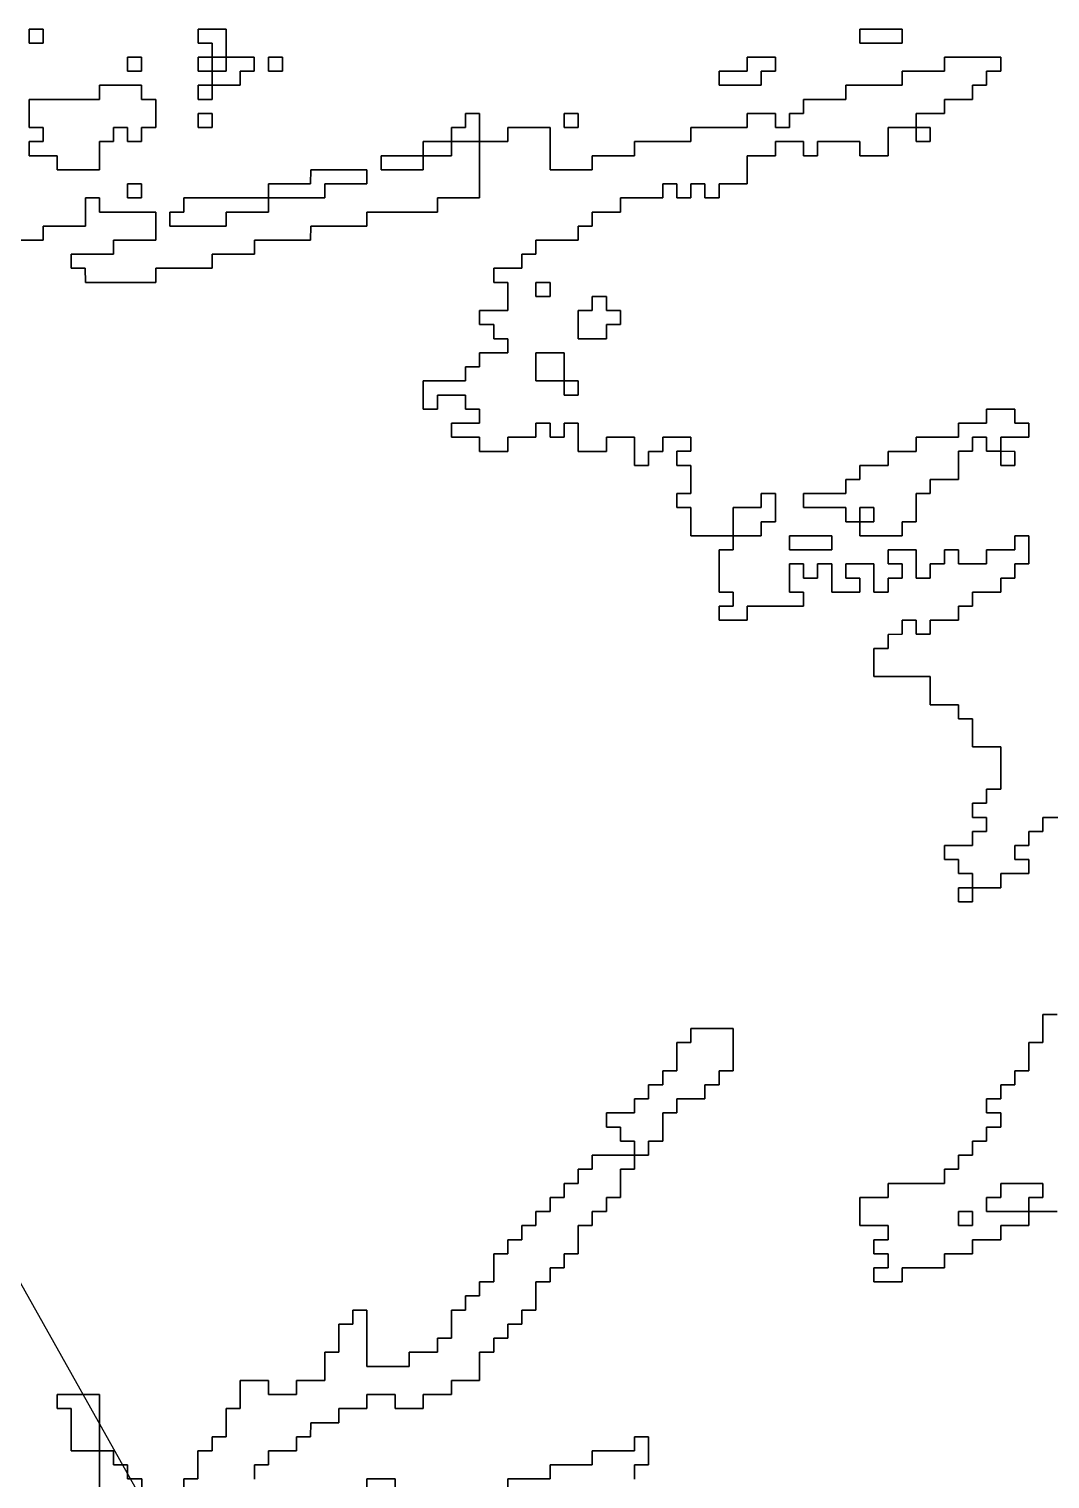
# Model space of a CAD drawing. Header units: metres. Extents: x 553506 to 563855, y 142925 to 150243.
# Drawn here: x 554716 to 554861, y 145668 to 145874 of the extents above; entities that cross this region are included whole.
import ezdxf

# ---------------------------------------------------------------- set-up
doc = ezdxf.new("R2010")
doc.units = ezdxf.units.M
doc.layers.add('C-FLOOD_ZONE_3', color=150, linetype='Continuous')
doc.layers.add('C-WATERWAYS', color=5, linetype='Continuous')

msp = doc.modelspace()

# ---------------------------------------------------------------- linework, layer by layer
at = {"layer": 'C-FLOOD_ZONE_3'}
for points in [[(554716.001, 145872.001), (554717.999, 145872.001), (554717.999, 145873.999), (554716.001, 145873.999), (554716.001, 145872.001)], [(554716.001, 145872.001), (554716.001, 145873.999), (554717.999, 145873.999), (554717.999, 145872.001), (554716.001, 145872.001)], [(554740.001, 145869.999), (554740.001, 145868.001), (554742, 145868), (554742, 145866), (554745.999, 145866.001), (554745.9994, 145868.0006), (554747.999, 145868.001), (554747.999, 145869.999), (554744, 145870), (554743.999, 145873.999), (554740.001, 145873.999), (554740.001, 145872.001), (554742.0006, 145872.0006), (554742, 145870), (554740.001, 145869.999)], [(554740.001, 145873.999), (554743.999, 145873.999), (554744, 145870), (554742, 145870), (554742.0006, 145872.0006), (554740.001, 145872.001), (554740.001, 145873.999)], [(554839.999, 145872.001), (554839.999, 145873.999), (554834.001, 145873.999), (554834.001, 145872.001), (554838, 145872.001), (554839.999, 145872.001)], [(554839.999, 145872.001), (554838, 145872.001), (554834.001, 145872.001), (554834.001, 145873.999), (554839.999, 145873.999), (554839.999, 145872.001)], [(554730.001, 145868.001), (554731.999, 145868.001), (554731.999, 145869.999), (554730.001, 145869.999), (554730.001, 145868.001)], [(554731.999, 145868.001), (554730.001, 145868.001), (554730.001, 145869.999), (554731.999, 145869.999), (554731.999, 145868.001)], [(554742, 145868), (554740.001, 145868.001), (554740.001, 145869.999), (554742, 145870), (554742, 145868)], [(554742, 145870), (554744, 145870), (554744.0006, 145867.9994), (554742, 145868), (554742, 145870)], [(554742, 145866), (554742, 145868), (554744.0006, 145867.9994), (554744, 145870), (554747.999, 145869.999), (554747.999, 145868.001), (554745.9994, 145868.0006), (554745.999, 145866.001), (554742, 145866)], [(554750.001, 145868.001), (554751.999, 145868.001), (554751.999, 145869.999), (554750.001, 145869.999), (554750.001, 145868.001)], [(554751.999, 145868.001), (554750.001, 145868.001), (554750.001, 145869.999), (554751.999, 145869.999), (554751.999, 145868.001)], [(554814.001, 145866.001), (554818, 145866.001), (554819.999, 145866.001), (554819.9994, 145868.0006), (554821.999, 145868.001), (554821.999, 145869.999), (554818.001, 145869.999), (554818.0006, 145867.9994), (554814.001, 145867.999), (554814.001, 145866.001)], [(554818, 145866.001), (554814.001, 145866.001), (554814.001, 145867.999), (554818.0006, 145867.9994), (554818.001, 145869.999), (554821.999, 145869.999), (554821.999, 145868.001), (554819.9994, 145868.0006), (554819.999, 145866.001), (554818, 145866.001)], [(554716.001, 145856.001), (554720.0006, 145856.0006), (554720.001, 145854.001), (554725.999, 145854.001), (554725.9994, 145858.0006), (554727.999, 145858.001), (554727.9994, 145860.0006), (554730.0006, 145860.0006), (554730.001, 145858.001), (554731.999, 145858.001), (554731.9994, 145860.0006), (554733.999, 145860.001), (554733.999, 145863.999), (554731.9994, 145863.9994), (554731.999, 145865.999), (554726.001, 145865.999), (554726.0006, 145863.9994), (554716.001, 145863.999), (554716.001, 145860.001), (554718.0006, 145860.0006), (554718.0006, 145857.9994), (554716.001, 145857.999), (554716.001, 145856.001)], [(554730.001, 145858.001), (554730.0006, 145860.0006), (554727.9994, 145860.0006), (554727.999, 145858.001), (554725.9994, 145858.0006), (554725.999, 145854.001), (554720.001, 145854.001), (554720.0006, 145856.0006), (554716.001, 145856.001), (554716.001, 145857.999), (554718.0006, 145857.9994), (554718.0006, 145860.0006), (554716.001, 145860.001), (554716.001, 145863.999), (554726.0006, 145863.9994), (554726.001, 145865.999), (554731.999, 145865.999), (554731.9994, 145863.9994), (554733.999, 145863.999), (554733.999, 145860.001), (554731.9994, 145860.0006), (554731.999, 145858.001), (554730.001, 145858.001)], [(554740.001, 145865.999), (554740.001, 145864.001), (554741.999, 145864.001), (554742, 145866), (554740.001, 145865.999)], [(554740.001, 145865.999), (554742, 145866), (554741.999, 145864.001), (554740.001, 145864.001), (554740.001, 145865.999)], [(554740.001, 145860.001), (554741.999, 145860.001), (554741.999, 145861.999), (554740.001, 145861.999), (554740.001, 145860.001)], [(554740.001, 145860.001), (554740.001, 145861.999), (554741.999, 145861.999), (554741.999, 145860.001), (554740.001, 145860.001)], [(554779.999, 145861.999), (554778.001, 145861.999), (554778.0006, 145859.9994), (554776.001, 145859.999), (554776, 145858), (554780, 145858), (554779.999, 145861.999)], [(554779.999, 145861.999), (554780, 145858), (554776, 145858), (554776.001, 145859.999), (554778.0006, 145859.9994), (554778.001, 145861.999), (554779.999, 145861.999)], [(554793.999, 145861.999), (554792.001, 145861.999), (554792.001, 145860.001), (554793.999, 145860.001), (554793.999, 145861.999)], [(554793.999, 145861.999), (554793.999, 145860.001), (554792.001, 145860.001), (554792.001, 145861.999), (554793.999, 145861.999)], [(554842.001, 145858.001), (554843.999, 145858.001), (554843.999, 145859.999), (554842, 145860), (554842.001, 145858.001)], [(554842.001, 145858.001), (554842, 145860), (554843.999, 145859.999), (554843.999, 145858.001), (554842.001, 145858.001)], [(554772.001, 145857.999), (554772, 145856), (554775.999, 145856.001), (554776, 145858), (554772.001, 145857.999)], [(554772.001, 145857.999), (554776, 145858), (554775.999, 145856.001), (554772, 145856), (554772.001, 145857.999)], [(554766.001, 145855.999), (554766.001, 145854.001), (554771.999, 145854.001), (554772, 145856), (554766.001, 145855.999)], [(554771.999, 145854.001), (554766.001, 145854.001), (554766.001, 145855.999), (554772, 145856), (554771.999, 145854.001)], [(554757.9994, 145852.0006), (554763.999, 145852.001), (554763.999, 145853.999), (554756.001, 145853.999), (554756.0006, 145851.9994), (554750.001, 145851.999), (554750, 145850), (554756, 145850.001), (554757.999, 145850.001), (554757.9994, 145852.0006)], [(554763.999, 145853.999), (554763.999, 145852.001), (554757.9994, 145852.0006), (554757.999, 145850.001), (554756, 145850.001), (554750, 145850), (554750.001, 145851.999), (554756.0006, 145851.9994), (554756.001, 145853.999), (554763.999, 145853.999)], [(554730.001, 145850.001), (554731.999, 145850.001), (554731.999, 145851.999), (554730.001, 145851.999), (554730.001, 145850.001)], [(554731.999, 145850.001), (554730.001, 145850.001), (554730.001, 145851.999), (554731.999, 145851.999), (554731.999, 145850.001)], [(554738.001, 145849.999), (554738.0006, 145847.9994), (554736.001, 145847.999), (554736.001, 145846.001), (554742, 145846.001), (554743.999, 145846.001), (554743.9994, 145848.0006), (554749.999, 145848.001), (554750, 145850), (554738.001, 145849.999)], [(554742, 145846.001), (554736.001, 145846.001), (554736.001, 145847.999), (554738.0006, 145847.9994), (554738.001, 145849.999), (554750, 145850), (554749.999, 145848.001), (554743.9994, 145848.0006), (554743.999, 145846.001), (554742, 145846.001)], [(554788.001, 145837.999), (554788.001, 145836.001), (554789.999, 145836.001), (554789.999, 145837.999), (554788.001, 145837.999)], [(554789.999, 145836.001), (554788.001, 145836.001), (554788.001, 145837.999), (554789.999, 145837.999), (554789.999, 145836.001)], [(554796.001, 145835.999), (554796.0006, 145833.9994), (554794.001, 145833.999), (554794.001, 145830.001), (554797.999, 145830.001), (554797.9994, 145832.0006), (554799.999, 145832.001), (554799.999, 145833.999), (554797.9994, 145833.9994), (554797.999, 145835.999), (554796.001, 145835.999)], [(554794.001, 145830.001), (554794.001, 145833.999), (554796.0006, 145833.9994), (554796.001, 145835.999), (554797.999, 145835.999), (554797.9994, 145833.9994), (554799.999, 145833.999), (554799.999, 145832.001), (554797.9994, 145832.0006), (554797.999, 145830.001), (554794.001, 145830.001)], [(554788.001, 145824.001), (554792, 145824), (554791.999, 145827.999), (554788.001, 145827.999), (554788.001, 145824.001)], [(554788.001, 145824.001), (554788.001, 145827.999), (554791.999, 145827.999), (554792, 145824), (554788.001, 145824.001)], [(554792.001, 145822.001), (554793.999, 145822.001), (554793.999, 145823.999), (554792, 145824), (554792.001, 145822.001)], [(554793.999, 145822.001), (554792.001, 145822.001), (554792, 145824), (554793.999, 145823.999), (554793.999, 145822.001)], [(554853.9994, 145816.0006), (554857.999, 145816.001), (554857.999, 145817.999), (554855.9994, 145817.9994), (554855.999, 145819.999), (554852.001, 145819.999), (554852.0006, 145817.9994), (554848.001, 145817.999), (554848.0006, 145815.9994), (554842.001, 145815.999), (554842.0006, 145813.9994), (554838.001, 145813.999), (554838.0006, 145811.9994), (554834.001, 145811.999), (554834.0006, 145809.9994), (554832.001, 145809.999), (554832.0006, 145807.9994), (554826.001, 145807.999), (554826.001, 145806.001), (554832.0006, 145806.0006), (554832.001, 145804.001), (554834, 145804), (554834.001, 145802.001), (554839.999, 145802.001), (554839.9994, 145804.0006), (554841.999, 145804.001), (554841.9994, 145808.0006), (554843.999, 145808.001), (554843.9994, 145810.0006), (554847.999, 145810.001), (554847.9994, 145814.0006), (554849.999, 145814.001), (554849.9994, 145816.0006), (554852.0006, 145816.0006), (554852.001, 145814.001), (554854, 145814), (554853.9994, 145816.0006)], [(554834.0006, 145809.9994), (554834.001, 145811.999), (554838.0006, 145811.9994), (554838.001, 145813.999), (554842.0006, 145813.9994), (554842.001, 145815.999), (554848.0006, 145815.9994), (554848.001, 145817.999), (554852.0006, 145817.9994), (554852.001, 145819.999), (554855.999, 145819.999), (554855.9994, 145817.9994), (554857.999, 145817.999), (554857.999, 145816.001), (554853.9994, 145816.0006), (554854, 145814), (554852.001, 145814.001), (554852.0006, 145816.0006), (554849.9994, 145816.0006), (554849.999, 145814.001), (554847.9994, 145814.0006), (554847.999, 145810.001), (554843.9994, 145810.0006), (554843.999, 145808.001), (554841.9994, 145808.0006), (554841.999, 145804.001), (554839.9994, 145804.0006), (554839.999, 145802.001), (554834.001, 145802.001), (554834, 145804), (554832.001, 145804.001), (554832.0006, 145806.0006), (554826.001, 145806.001), (554826.001, 145807.999), (554832.0006, 145807.9994), (554832.001, 145809.999), (554834.0006, 145809.9994)], [(554854, 145814), (554854.001, 145812.001), (554855.999, 145812.001), (554855.999, 145813.999), (554854, 145814)], [(554854.001, 145812.001), (554854, 145814), (554855.999, 145813.999), (554855.999, 145812.001), (554854.001, 145812.001)], [(554819.999, 145802.001), (554819.9994, 145804.0006), (554821.999, 145804.001), (554821.999, 145807.999), (554820.001, 145807.999), (554820.0006, 145805.9994), (554816.001, 145805.999), (554816, 145802), (554819.999, 145802.001)], [(554816, 145802), (554816.001, 145805.999), (554820.0006, 145805.9994), (554820.001, 145807.999), (554821.999, 145807.999), (554821.999, 145804.001), (554819.9994, 145804.0006), (554819.999, 145802.001), (554816, 145802)], [(554834, 145804), (554833.9994, 145806.0006), (554836.0006, 145806.0006), (554836.0006, 145803.9994), (554834, 145804)], [(554836.0006, 145803.9994), (554836.0006, 145806.0006), (554833.9994, 145806.0006), (554834, 145804), (554836.0006, 145803.9994)], [(554824.001, 145801.999), (554824.001, 145800.001), (554829.999, 145800.001), (554829.999, 145801.999), (554824.001, 145801.999)], [(554829.999, 145800.001), (554824.001, 145800.001), (554824.001, 145801.999), (554829.999, 145801.999), (554829.999, 145800.001)], [(554850, 145752), (554850.0006, 145749.9994), (554847.9994, 145749.9994), (554847.9994, 145752.0006), (554850, 145752)], [(554847.9994, 145752.0006), (554847.9994, 145749.9994), (554850.0006, 145749.9994), (554850, 145752), (554847.9994, 145752.0006)], [(554801.999, 145715.999), (554799.9994, 145715.9994), (554799.999, 145717.999), (554797.9994, 145717.9994), (554797.9994, 145720.0006), (554801.999, 145720.001), (554801.9994, 145722.0006), (554803.999, 145722.001), (554803.9994, 145724.0006), (554805.999, 145724.001), (554805.9994, 145726.0006), (554807.999, 145726.001), (554807.9994, 145730.0006), (554809.999, 145730.001), (554809.9994, 145732.0006), (554816.0006, 145732.0006), (554816.0006, 145725.9994), (554814.001, 145725.999), (554814.0006, 145723.9994), (554812.001, 145723.999), (554812.0006, 145721.9994), (554808.001, 145721.999), (554808.0006, 145719.9994), (554806.001, 145719.999), (554806.0006, 145715.9994), (554804.001, 145715.999), (554804.0006, 145713.9994), (554802, 145714), (554801.999, 145715.999)], [(554804.0006, 145713.9994), (554804.001, 145715.999), (554806.0006, 145715.9994), (554806.001, 145719.999), (554808.0006, 145719.9994), (554808.001, 145721.999), (554812.0006, 145721.9994), (554812.001, 145723.999), (554814.0006, 145723.9994), (554814.001, 145725.999), (554816.0006, 145725.9994), (554816.0006, 145732.0006), (554809.9994, 145732.0006), (554809.999, 145730.001), (554807.9994, 145730.0006), (554807.999, 145726.001), (554805.9994, 145726.0006), (554805.999, 145724.001), (554803.9994, 145724.0006), (554803.999, 145722.001), (554801.9994, 145722.0006), (554801.999, 145720.001), (554797.9994, 145720.0006), (554797.9994, 145717.9994), (554799.999, 145717.999), (554799.9994, 145715.9994), (554801.999, 145715.999), (554802, 145714), (554804.0006, 145713.9994)], [(554857.9994, 145708.0006), (554859.999, 145708.001), (554859.999, 145709.999), (554854.001, 145709.999), (554854.0006, 145707.9994), (554852.001, 145707.999), (554852.001, 145706.001), (554858, 145706), (554857.9994, 145708.0006)], [(554859.999, 145708.001), (554857.9994, 145708.0006), (554858, 145706), (554852.001, 145706.001), (554852.001, 145707.999), (554854.0006, 145707.9994), (554854.001, 145709.999), (554859.999, 145709.999), (554859.999, 145708.001)], [(554848.001, 145704.001), (554849.999, 145704.001), (554849.999, 145705.999), (554848.001, 145705.999), (554848.001, 145704.001)], [(554848.001, 145705.999), (554849.999, 145705.999), (554849.999, 145704.001), (554848.001, 145704.001), (554848.001, 145705.999)], [(554721.999, 145677.999), (554719.9994, 145677.9994), (554719.9994, 145680.0006), (554726.0006, 145680.0006), (554726, 145672), (554721.9994, 145671.9994), (554721.999, 145674), (554721.999, 145677.999)], [(554726.0006, 145680.0006), (554719.9994, 145680.0006), (554719.9994, 145677.9994), (554721.999, 145677.999), (554721.999, 145674), (554721.9994, 145671.9994), (554726, 145672), (554726.0006, 145680.0006)]]:
    msp.add_lwpolyline(points, close=True, dxfattribs=at)
for points in [[(554864.0006, 145761.9994), (554860.001, 145761.999), (554860.0006, 145759.9994), (554858.001, 145759.999), (554858.0006, 145757.9994), (554856.001, 145757.999), (554856.001, 145756.001), (554858.0006, 145756.0006), (554858.0006, 145753.9994), (554854.001, 145753.999), (554854.0006, 145751.9994), (554850, 145752), (554849.999, 145753.999), (554847.9994, 145753.9994), (554847.999, 145755.999), (554845.9994, 145755.9994), (554845.9994, 145758.0006), (554849.999, 145758.001), (554849.9994, 145760.0006), (554851.999, 145760.001), (554851.999, 145761.999), (554849.9994, 145761.9994), (554849.9994, 145764.0006), (554851.999, 145764.001), (554851.9994, 145766.0006), (554853.999, 145766.001), (554853.999, 145771.999), (554849.9994, 145771.9994), (554849.999, 145775.999), (554847.9994, 145775.9994), (554847.999, 145777.999), (554843.9994, 145777.9994), (554843.999, 145781.999), (554835.9994, 145781.9994), (554835.9994, 145786.0006), (554837.999, 145786.001), (554837.9994, 145788.0006), (554839.999, 145788.001), (554839.9994, 145790.0006), (554842.0006, 145790.0006), (554842.001, 145788.001), (554843.999, 145788.001), (554843.9994, 145790.0006), (554847.999, 145790.001), (554847.9994, 145792.0006), (554849.999, 145792.001), (554849.9994, 145794.0006), (554853.999, 145794.001), (554853.9994, 145796.0006), (554855.999, 145796.001), (554855.9994, 145798.0006), (554857.999, 145798.001), (554857.999, 145801.999), (554856.001, 145801.999), (554856.0006, 145799.9994), (554852.001, 145799.999), (554852.0006, 145797.9994), (554847.9994, 145797.9994), (554847.999, 145799.999), (554846.001, 145799.999), (554846.0006, 145797.9994), (554844.001, 145797.999), (554844.0006, 145795.9994), (554841.9994, 145795.9994), (554841.999, 145799.999), (554838.001, 145799.999), (554838.001, 145798.001), (554840.0006, 145798.0006), (554840.0006, 145795.9994), (554838.001, 145795.999), (554838.0006, 145793.9994), (554835.9994, 145793.9994), (554835.999, 145797.999), (554832.001, 145797.999), (554832.001, 145796.001), (554834.0006, 145796.0006), (554834.0006, 145793.9994), (554829.9994, 145793.9994), (554829.999, 145797.999), (554828.001, 145797.999), (554828.0006, 145795.9994), (554825.9994, 145795.9994), (554825.999, 145797.999), (554824.001, 145797.999), (554824.001, 145794.001), (554826.0006, 145794.0006), (554826.0006, 145791.9994), (554818.001, 145791.999), (554818.0006, 145789.9994), (554813.9994, 145789.9994), (554813.9994, 145792.0006), (554815.999, 145792.001), (554815.999, 145793.999), (554813.9994, 145793.9994), (554813.9994, 145800.0006), (554815.999, 145800.001), (554816, 145802), (554809.9994, 145801.9994), (554809.999, 145805.999), (554807.9994, 145805.9994), (554807.9994, 145808.0006), (554809.999, 145808.001), (554809.999, 145811.999), (554807.9994, 145811.9994), (554807.9994, 145814.0006), (554809.999, 145814.001), (554809.999, 145815.999), (554806.001, 145815.999), (554806.0006, 145813.9994), (554804.001, 145813.999), (554804.0006, 145811.9994), (554801.9994, 145811.9994), (554801.999, 145815.999), (554798.001, 145815.999), (554798.0006, 145813.9994), (554793.9994, 145813.9994), (554793.999, 145817.999), (554792.001, 145817.999), (554792.0006, 145815.9994), (554789.9994, 145815.9994), (554789.999, 145817.999), (554788.001, 145817.999), (554788.0006, 145815.9994), (554784.001, 145815.999), (554784.0006, 145813.9994), (554779.9994, 145813.9994), (554779.999, 145815.999), (554775.9994, 145815.9994), (554775.9994, 145818.0006), (554779.999, 145818.001), (554779.999, 145819.999), (554777.9994, 145819.9994), (554777.999, 145821.999), (554774.001, 145821.999), (554774.0006, 145819.9994), (554771.9994, 145819.9994), (554771.9994, 145824.0006), (554777.999, 145824.001), (554777.9994, 145826.0006), (554779.999, 145826.001), (554779.9994, 145828.0006), (554783.999, 145828.001), (554783.999, 145829.999), (554781.9994, 145829.9994), (554781.999, 145831.999), (554779.9994, 145831.9994), (554779.9994, 145834.0006), (554783.999, 145834.001), (554783.999, 145837.999), (554781.9994, 145837.9994), (554781.9994, 145840.0006), (554785.999, 145840.001), (554785.9994, 145842.0006), (554787.999, 145842.001), (554787.9994, 145844.0006), (554793.999, 145844.001), (554793.9994, 145846.0006), (554795.999, 145846.001), (554795.9994, 145848.0006), (554799.999, 145848.001), (554799.9994, 145850.0006), (554805.999, 145850.001), (554805.9994, 145852.0006), (554808.0006, 145852.0006), (554808.001, 145850.001), (554809.999, 145850.001), (554809.9994, 145852.0006), (554812.0006, 145852.0006), (554812.001, 145850.001), (554813.999, 145850.001), (554813.9994, 145852.0006), (554817.999, 145852.001), (554817.9994, 145856.0006), (554821.999, 145856.001), (554821.9994, 145858.0006), (554826.0006, 145858.0006), (554826.001, 145856.001), (554827.999, 145856.001), (554827.9994, 145858.0006), (554834.0006, 145858.0006), (554834.001, 145856.001), (554837.999, 145856.001), (554837.9994, 145860.0006), (554842, 145860), (554841.9994, 145862.0006), (554845.999, 145862.001), (554845.9994, 145864.0006), (554849.999, 145864.001), (554849.9994, 145866.0006), (554851.999, 145866.001), (554851.9994, 145868.0006), (554853.999, 145868.001), (554853.999, 145869.999), (554850, 145869.999), (554848, 145869.999), (554846.001, 145869.999), (554846.0006, 145867.9994), (554842, 145867.999), (554840.001, 145867.999), (554840.0006, 145865.9994), (554838, 145865.999), (554834, 145865.999), (554832.001, 145865.999), (554832.0006, 145863.9994), (554830, 145863.999), (554828, 145863.999), (554826.001, 145863.999), (554826.0006, 145861.9994), (554824.001, 145861.999), (554824.0006, 145859.9994), (554821.9994, 145859.9994), (554821.999, 145861.999), (554820, 145861.999), (554818.001, 145861.999), (554818.0006, 145859.9994), (554816, 145859.999), (554812, 145859.999), (554810.001, 145859.999), (554810.0006, 145857.9994), (554808, 145857.999), (554806, 145857.999), (554804, 145857.999), (554802.001, 145857.999), (554802.0006, 145855.9994), (554800, 145855.999), (554798, 145855.999), (554796.001, 145855.999), (554796.0006, 145853.9994), (554794, 145853.999), (554792, 145853.999), (554789.9994, 145853.9994), (554789.999, 145859.999), (554784.001, 145859.999), (554784.0006, 145857.9994), (554780, 145858), (554780.0006, 145849.9994), (554774.001, 145849.999), (554774.0006, 145847.9994), (554766, 145847.999), (554764.001, 145847.999), (554764.0006, 145845.9994), (554760, 145845.999), (554756.001, 145845.999), (554756.0006, 145843.9994), (554752, 145843.999), (554748.001, 145843.999), (554748.0006, 145841.9994), (554744, 145841.999), (554742.001, 145841.999), (554742.0006, 145839.9994), (554738, 145839.999), (554734.001, 145839.999), (554734.0006, 145837.9994), (554723.9994, 145837.9994), (554723.999, 145839.999), (554721.9994, 145839.9994), (554721.9994, 145842.0006), (554727.999, 145842.001), (554727.9994, 145844.0006), (554733.999, 145844.001), (554733.999, 145847.999), (554725.9994, 145847.9994), (554725.999, 145849.999), (554724.001, 145849.999), (554724.0006, 145845.9994), (554718.001, 145845.999), (554718.0006, 145843.9994), (554714.001, 145843.999)], [(554714.001, 145843.999), (554718.0006, 145843.9994), (554718.001, 145845.999), (554724.0006, 145845.9994), (554724.001, 145849.999), (554725.999, 145849.999), (554725.9994, 145847.9994), (554733.999, 145847.999), (554733.999, 145844.001), (554727.9994, 145844.0006), (554727.999, 145842.001), (554721.9994, 145842.0006), (554721.9994, 145839.9994), (554723.999, 145839.999), (554723.9994, 145837.9994), (554734.0006, 145837.9994), (554734.001, 145839.999), (554738, 145839.999), (554742.0006, 145839.9994), (554742.001, 145841.999), (554744, 145841.999), (554748.0006, 145841.9994), (554748.001, 145843.999), (554752, 145843.999), (554756.0006, 145843.9994), (554756.001, 145845.999), (554760, 145845.999), (554764.0006, 145845.9994), (554764.001, 145847.999), (554766, 145847.999), (554774.0006, 145847.9994), (554774.001, 145849.999), (554780.0006, 145849.9994), (554780, 145858), (554784.0006, 145857.9994), (554784.001, 145859.999), (554789.999, 145859.999), (554789.9994, 145853.9994), (554792, 145853.999), (554794, 145853.999), (554796.0006, 145853.9994), (554796.001, 145855.999), (554798, 145855.999), (554800, 145855.999), (554802.0006, 145855.9994), (554802.001, 145857.999), (554804, 145857.999), (554806, 145857.999), (554808, 145857.999), (554810.0006, 145857.9994), (554810.001, 145859.999), (554812, 145859.999), (554816, 145859.999), (554818.0006, 145859.9994), (554818.001, 145861.999), (554820, 145861.999), (554821.999, 145861.999), (554821.9994, 145859.9994), (554824.0006, 145859.9994), (554824.001, 145861.999), (554826.0006, 145861.9994), (554826.001, 145863.999), (554828, 145863.999), (554830, 145863.999), (554832.0006, 145863.9994), (554832.001, 145865.999), (554834, 145865.999), (554838, 145865.999), (554840.0006, 145865.9994), (554840.001, 145867.999), (554842, 145867.999), (554846.0006, 145867.9994), (554846.001, 145869.999), (554848, 145869.999), (554850, 145869.999), (554853.999, 145869.999), (554853.999, 145868.001), (554851.9994, 145868.0006), (554851.999, 145866.001), (554849.9994, 145866.0006), (554849.999, 145864.001), (554845.9994, 145864.0006), (554845.999, 145862.001), (554841.9994, 145862.0006), (554842, 145860), (554837.9994, 145860.0006), (554837.999, 145856.001), (554834.001, 145856.001), (554834.0006, 145858.0006), (554827.9994, 145858.0006), (554827.999, 145856.001), (554826.001, 145856.001), (554826.0006, 145858.0006), (554821.9994, 145858.0006), (554821.999, 145856.001), (554817.9994, 145856.0006), (554817.999, 145852.001), (554813.9994, 145852.0006), (554813.999, 145850.001), (554812.001, 145850.001), (554812.0006, 145852.0006), (554809.9994, 145852.0006), (554809.999, 145850.001), (554808.001, 145850.001), (554808.0006, 145852.0006), (554805.9994, 145852.0006), (554805.999, 145850.001), (554799.9994, 145850.0006), (554799.999, 145848.001), (554795.9994, 145848.0006), (554795.999, 145846.001), (554793.9994, 145846.0006), (554793.999, 145844.001), (554787.9994, 145844.0006), (554787.999, 145842.001), (554785.9994, 145842.0006), (554785.999, 145840.001), (554781.9994, 145840.0006), (554781.9994, 145837.9994), (554783.999, 145837.999), (554783.999, 145834.001), (554779.9994, 145834.0006), (554779.9994, 145831.9994), (554781.999, 145831.999), (554781.9994, 145829.9994), (554783.999, 145829.999), (554783.999, 145828.001), (554779.9994, 145828.0006), (554779.999, 145826.001), (554777.9994, 145826.0006), (554777.999, 145824.001), (554771.9994, 145824.0006), (554771.9994, 145819.9994), (554774.0006, 145819.9994), (554774.001, 145821.999), (554777.999, 145821.999), (554777.9994, 145819.9994), (554779.999, 145819.999), (554779.999, 145818.001), (554775.9994, 145818.0006), (554775.9994, 145815.9994), (554779.999, 145815.999), (554779.9994, 145813.9994), (554784.0006, 145813.9994), (554784.001, 145815.999), (554788.0006, 145815.9994), (554788.001, 145817.999), (554789.999, 145817.999), (554789.9994, 145815.9994), (554792.0006, 145815.9994), (554792.001, 145817.999), (554793.999, 145817.999), (554793.9994, 145813.9994), (554798.0006, 145813.9994), (554798.001, 145815.999), (554801.999, 145815.999), (554801.9994, 145811.9994), (554804.0006, 145811.9994), (554804.001, 145813.999), (554806.0006, 145813.9994), (554806.001, 145815.999), (554809.999, 145815.999), (554809.999, 145814.001), (554807.9994, 145814.0006), (554807.9994, 145811.9994), (554809.999, 145811.999), (554809.999, 145808.001), (554807.9994, 145808.0006), (554807.9994, 145805.9994), (554809.999, 145805.999), (554809.9994, 145801.9994), (554816, 145802), (554815.999, 145800.001), (554813.9994, 145800.0006), (554813.9994, 145793.9994), (554815.999, 145793.999), (554815.999, 145792.001), (554813.9994, 145792.0006), (554813.9994, 145789.9994), (554818.0006, 145789.9994), (554818.001, 145791.999), (554826.0006, 145791.9994), (554826.0006, 145794.0006), (554824.001, 145794.001), (554824.001, 145797.999), (554825.999, 145797.999), (554825.9994, 145795.9994), (554828.0006, 145795.9994), (554828.001, 145797.999), (554829.999, 145797.999), (554829.9994, 145793.9994), (554834.0006, 145793.9994), (554834.0006, 145796.0006), (554832.001, 145796.001), (554832.001, 145797.999), (554835.999, 145797.999), (554835.9994, 145793.9994), (554838.0006, 145793.9994), (554838.001, 145795.999), (554840.0006, 145795.9994), (554840.0006, 145798.0006), (554838.001, 145798.001), (554838.001, 145799.999), (554841.999, 145799.999), (554841.9994, 145795.9994), (554844.0006, 145795.9994), (554844.001, 145797.999), (554846.0006, 145797.9994), (554846.001, 145799.999), (554847.999, 145799.999), (554847.9994, 145797.9994), (554852.0006, 145797.9994), (554852.001, 145799.999), (554856.0006, 145799.9994), (554856.001, 145801.999), (554857.999, 145801.999), (554857.999, 145798.001), (554855.9994, 145798.0006), (554855.999, 145796.001), (554853.9994, 145796.0006), (554853.999, 145794.001), (554849.9994, 145794.0006), (554849.999, 145792.001), (554847.9994, 145792.0006), (554847.999, 145790.001), (554843.9994, 145790.0006), (554843.999, 145788.001), (554842.001, 145788.001), (554842.0006, 145790.0006), (554839.9994, 145790.0006), (554839.999, 145788.001), (554837.9994, 145788.0006), (554837.999, 145786.001), (554835.9994, 145786.0006), (554835.9994, 145781.9994), (554843.999, 145781.999), (554843.9994, 145777.9994), (554847.999, 145777.999), (554847.9994, 145775.9994), (554849.999, 145775.999), (554849.9994, 145771.9994), (554853.999, 145771.999), (554853.999, 145766.001), (554851.9994, 145766.0006), (554851.999, 145764.001), (554849.9994, 145764.0006), (554849.9994, 145761.9994), (554851.999, 145761.999), (554851.999, 145760.001), (554849.9994, 145760.0006), (554849.999, 145758.001), (554845.9994, 145758.0006), (554845.9994, 145755.9994), (554847.999, 145755.999), (554847.9994, 145753.9994), (554849.999, 145753.999), (554850, 145752), (554854.0006, 145751.9994), (554854.001, 145753.999), (554858.0006, 145753.9994), (554858.0006, 145756.0006), (554856.001, 145756.001), (554856.001, 145757.999), (554858.0006, 145757.9994), (554858.001, 145759.999), (554860.0006, 145759.9994), (554860.001, 145761.999), (554864.0006, 145761.9994)], [(554862.0006, 145705.9994), (554858, 145706), (554858.0006, 145703.9994), (554854.001, 145703.999), (554854.0006, 145701.9994), (554850.001, 145701.999), (554850.0006, 145699.9994), (554846.001, 145699.999), (554846.0006, 145697.9994), (554840.001, 145697.999), (554840.0006, 145695.9994), (554835.9994, 145695.9994), (554835.9994, 145698.0006), (554837.999, 145698.001), (554837.999, 145699.999), (554835.9994, 145699.9994), (554835.9994, 145702.0006), (554837.999, 145702.001), (554837.999, 145703.999), (554833.9994, 145703.9994), (554833.9994, 145708.0006), (554837.999, 145708.001), (554837.9994, 145710.0006), (554845.999, 145710.001), (554845.9994, 145712.0006), (554847.999, 145712.001), (554847.9994, 145714.0006), (554849.999, 145714.001), (554849.9994, 145716.0006), (554851.999, 145716.001), (554851.9994, 145718.0006), (554853.999, 145718.001), (554853.999, 145719.999), (554851.9994, 145719.9994), (554851.9994, 145722.0006), (554853.999, 145722.001), (554853.9994, 145724.0006), (554855.999, 145724.001), (554855.9994, 145726.0006), (554857.999, 145726.001), (554857.9994, 145730.0006), (554859.999, 145730.001), (554859.9994, 145734.0006), (554861.999, 145734.001)], [(554861.999, 145734.001), (554859.9994, 145734.0006), (554859.999, 145730.001), (554857.9994, 145730.0006), (554857.999, 145726.001), (554855.9994, 145726.0006), (554855.999, 145724.001), (554853.9994, 145724.0006), (554853.999, 145722.001), (554851.9994, 145722.0006), (554851.9994, 145719.9994), (554853.999, 145719.999), (554853.999, 145718.001), (554851.9994, 145718.0006), (554851.999, 145716.001), (554849.9994, 145716.0006), (554849.999, 145714.001), (554847.9994, 145714.0006), (554847.999, 145712.001), (554845.9994, 145712.0006), (554845.999, 145710.001), (554837.9994, 145710.0006), (554837.999, 145708.001), (554833.9994, 145708.0006), (554833.9994, 145703.9994), (554837.999, 145703.999), (554837.999, 145702.001), (554835.9994, 145702.0006), (554835.9994, 145699.9994), (554837.999, 145699.999), (554837.999, 145698.001), (554835.9994, 145698.0006), (554835.9994, 145695.9994), (554840.0006, 145695.9994), (554840.001, 145697.999), (554846.0006, 145697.9994), (554846.001, 145699.999), (554850.0006, 145699.9994), (554850.001, 145701.999), (554854.0006, 145701.9994), (554854.001, 145703.999), (554858.0006, 145703.9994), (554858, 145706), (554862.0006, 145705.9994)], [(554738, 145664), (554737.9994, 145668.0006), (554737.9994, 145668.0006), (554739.999, 145668.001), (554739.9994, 145672.0006), (554741.999, 145672.001), (554741.9994, 145674.0006), (554743.999, 145674.001), (554743.9994, 145678.0006), (554745.999, 145678.001), (554745.9994, 145682.0006), (554750.0006, 145682.0006), (554750.001, 145680.001), (554753.999, 145680.001), (554753.9994, 145682.0006), (554757.999, 145682.001), (554757.9994, 145686.0006), (554759.999, 145686.001), (554759.9994, 145690.0006), (554761.999, 145690.001), (554761.9994, 145692.0006), (554764.0006, 145692.0006), (554764.001, 145684.001), (554769.999, 145684.001), (554769.9994, 145686.0006), (554773.999, 145686.001), (554773.9994, 145688.0006), (554775.999, 145688.001), (554775.9994, 145692.0006), (554777.999, 145692.001), (554777.9994, 145694.0006), (554779.999, 145694.001), (554779.9994, 145696.0006), (554781.999, 145696.001), (554781.9994, 145700.0006), (554783.999, 145700.001), (554783.9994, 145702.0006), (554785.999, 145702.001), (554785.9994, 145704.0006), (554787.999, 145704.001), (554787.9994, 145706.0006), (554789.999, 145706.001), (554789.9994, 145708.0006), (554791.999, 145708.001), (554791.9994, 145710.0006), (554793.999, 145710.001), (554793.9994, 145712.0006), (554795.999, 145712.001), (554795.9994, 145714.0006), (554802, 145714), (554802.0006, 145711.9994), (554800.001, 145711.999), (554800.0006, 145707.9994), (554798.001, 145707.999), (554798.0006, 145705.9994), (554796.001, 145705.999), (554796.0006, 145703.9994), (554794.001, 145703.999), (554794.0006, 145699.9994), (554792.001, 145699.999), (554792.0006, 145697.9994), (554790.001, 145697.999), (554790.0006, 145695.9994), (554788.001, 145695.999), (554788.0006, 145691.9994), (554786.001, 145691.999), (554786.0006, 145689.9994), (554784.001, 145689.999), (554784.0006, 145687.9994), (554782.001, 145687.999), (554782.0006, 145685.9994), (554780.001, 145685.999), (554780.0006, 145681.9994), (554776.001, 145681.999), (554776.0006, 145679.9994), (554772.001, 145679.999), (554772.0006, 145677.9994), (554767.9994, 145677.9994), (554767.999, 145679.999), (554764.001, 145679.999), (554764.0006, 145677.9994), (554760.001, 145677.999), (554760.0006, 145675.9994), (554756.001, 145675.999), (554756.0006, 145673.9994), (554754.001, 145673.999), (554754.0006, 145671.9994), (554750.001, 145671.999), (554750.0006, 145669.9994), (554748.001, 145669.999), (554748.0006, 145667.9994)], [(554748.0006, 145667.9994), (554748.001, 145669.999), (554750.0006, 145669.9994), (554750.001, 145671.999), (554754.0006, 145671.9994), (554754.001, 145673.999), (554756.0006, 145673.9994), (554756.001, 145675.999), (554760.0006, 145675.9994), (554760.001, 145677.999), (554764.0006, 145677.9994), (554764.001, 145679.999), (554767.999, 145679.999), (554767.9994, 145677.9994), (554772.0006, 145677.9994), (554772.001, 145679.999), (554776.0006, 145679.9994), (554776.001, 145681.999), (554780.0006, 145681.9994), (554780.001, 145685.999), (554782.0006, 145685.9994), (554782.001, 145687.999), (554784.0006, 145687.9994), (554784.001, 145689.999), (554786.0006, 145689.9994), (554786.001, 145691.999), (554788.0006, 145691.9994), (554788.001, 145695.999), (554790.0006, 145695.9994), (554790.001, 145697.999), (554792.0006, 145697.9994), (554792.001, 145699.999), (554794.0006, 145699.9994), (554794.001, 145703.999), (554796.0006, 145703.9994), (554796.001, 145705.999), (554798.0006, 145705.9994), (554798.001, 145707.999), (554800.0006, 145707.9994), (554800.001, 145711.999), (554802.0006, 145711.9994), (554802, 145714), (554795.9994, 145714.0006), (554795.999, 145712.001), (554793.9994, 145712.0006), (554793.999, 145710.001), (554791.9994, 145710.0006), (554791.999, 145708.001), (554789.9994, 145708.0006), (554789.999, 145706.001), (554787.9994, 145706.0006), (554787.999, 145704.001), (554785.9994, 145704.0006), (554785.999, 145702.001), (554783.9994, 145702.0006), (554783.999, 145700.001), (554781.9994, 145700.0006), (554781.999, 145696.001), (554779.9994, 145696.0006), (554779.999, 145694.001), (554777.9994, 145694.0006), (554777.999, 145692.001), (554775.9994, 145692.0006), (554775.999, 145688.001), (554773.9994, 145688.0006), (554773.999, 145686.001), (554769.9994, 145686.0006), (554769.999, 145684.001), (554764.001, 145684.001), (554764.0006, 145692.0006), (554761.9994, 145692.0006), (554761.999, 145690.001), (554759.9994, 145690.0006), (554759.999, 145686.001), (554757.9994, 145686.0006), (554757.999, 145682.001), (554753.9994, 145682.0006), (554753.999, 145680.001), (554750.001, 145680.001), (554750.0006, 145682.0006), (554745.9994, 145682.0006), (554745.999, 145678.001), (554743.9994, 145678.0006), (554743.999, 145674.001), (554741.9994, 145674.0006), (554741.999, 145672.001), (554739.9994, 145672.0006), (554739.999, 145668.001), (554737.9994, 145668.0006), (554738, 145664)], [(554783.999, 145666.001), (554783.9994, 145668.0006), (554789.999, 145668.001), (554789.9994, 145670.0006), (554795.999, 145670.001), (554795.9994, 145672.0006), (554801.999, 145672.001), (554801.9994, 145674.0006), (554804.0006, 145674.0006), (554804.0006, 145669.9994), (554802.001, 145669.999), (554802.0006, 145667.9994)], [(554802.0006, 145667.9994), (554802.001, 145669.999), (554804.0006, 145669.9994), (554804.0006, 145674.0006), (554801.9994, 145674.0006), (554801.999, 145672.001), (554795.9994, 145672.0006), (554795.999, 145670.001), (554789.9994, 145670.0006), (554789.999, 145668.001), (554783.9994, 145668.0006), (554783.999, 145666.001)], [(554725.999, 145666), (554725.999, 145670), (554726, 145672), (554728.0006, 145672.0006), (554728.001, 145670.001), (554730.0006, 145670.0006), (554730.001, 145668.001), (554732.0006, 145668.0006), (554732.001, 145664.001)], [(554732.001, 145664.001), (554732.0006, 145668.0006), (554730.001, 145668.001), (554730.0006, 145670.0006), (554728.001, 145670.001), (554728.0006, 145672.0006), (554726, 145672), (554725.999, 145670), (554725.999, 145666)], [(554763.999, 145666.001), (554763.9994, 145668.0006), (554768.0006, 145668.0006), (554768.001, 145666.001)], [(554768.001, 145666.001), (554768.0006, 145668.0006), (554763.9994, 145668.0006), (554763.999, 145666.001)]]:
    msp.add_lwpolyline(points, dxfattribs=at)
at = {"layer": 'C-WATERWAYS'}
msp.add_lwpolyline([(554580.2476, 146098.7824), (554636.2798, 146051.9775), (554753.3872, 146010.0057), (554715.6178, 145928.648), (554668.5279, 145778.1638), (554778.2628, 145582.6966)], dxfattribs=at)

doc.saveas('drawing.dxf')
